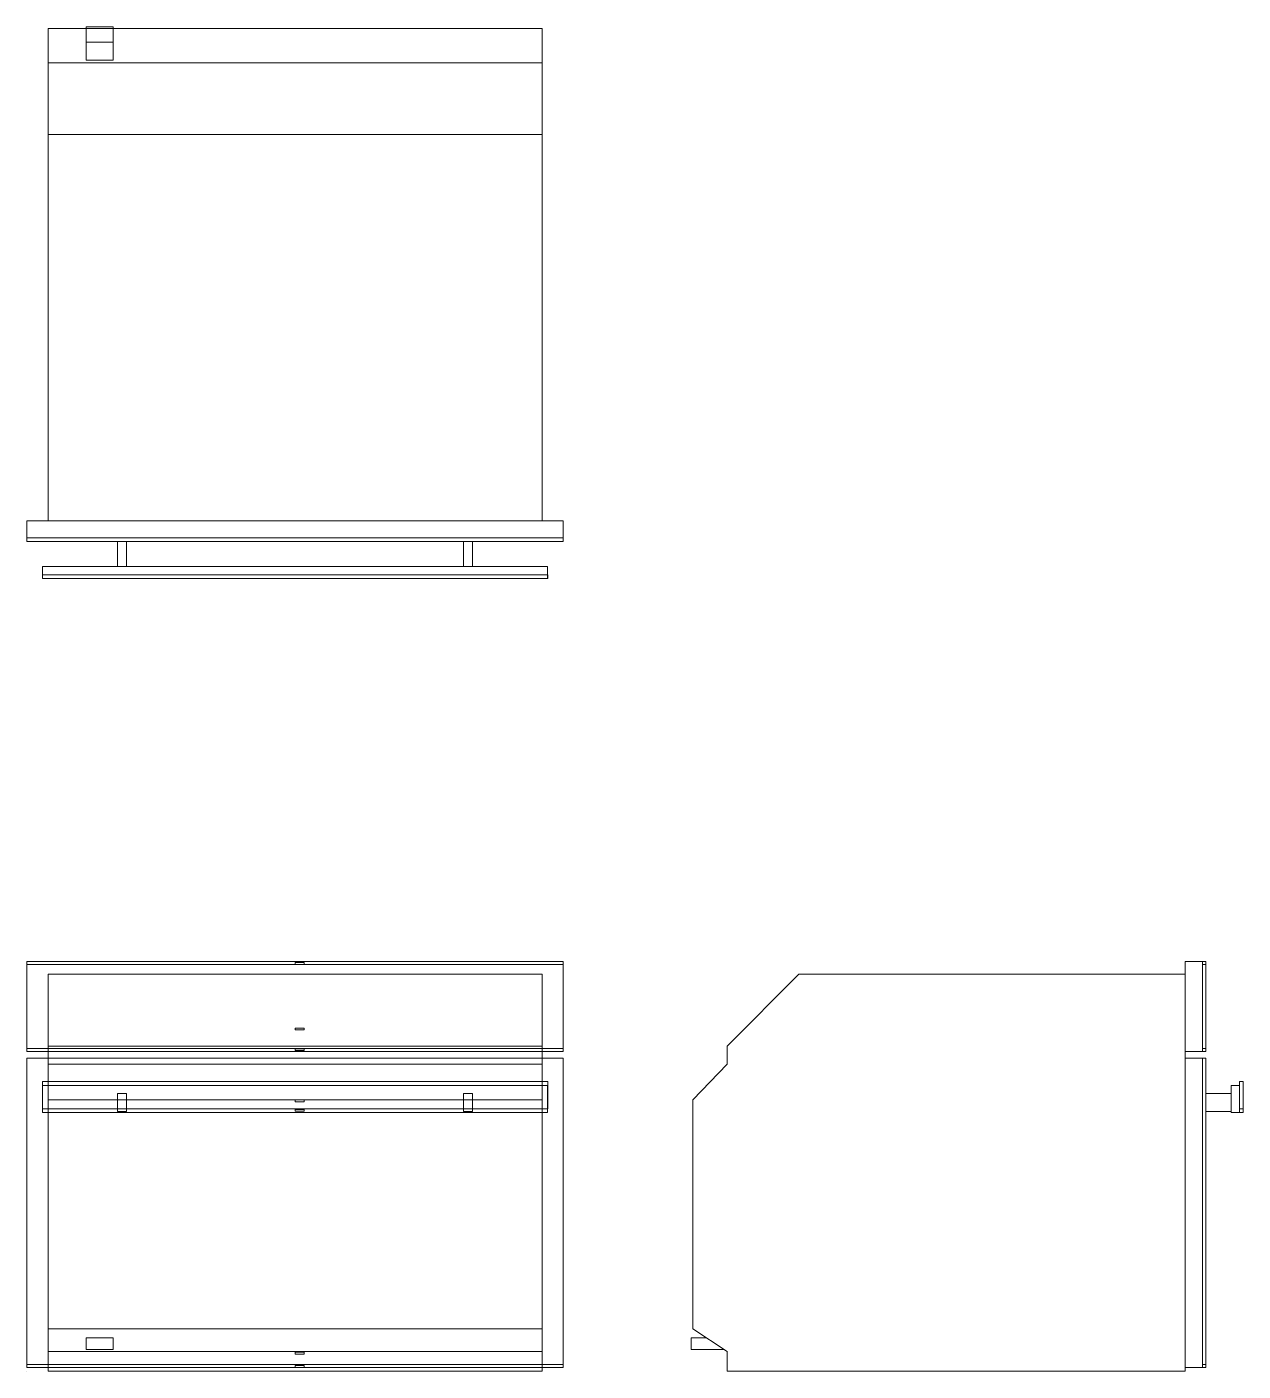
# Model space of a CAD drawing. Header units: millimetres. Extents: x 0 to 1354, y -2432 to -935.
import ezdxf

# ---------------------------------------------------------------- set-up
doc = ezdxf.new("R2010")
doc.units = ezdxf.units.MM

# ---------------------------------------------------------------- blocks, each defined once
blk = doc.blocks.new('A$C06C54A8D')
at = {"color": 0, "linetype": 'Continuous', "lineweight": 0}
for p, q in [((573.5, 0), (23.5, 0)), ((23.5, 0), (23.5, -38)), ((96, 2), (66, 2)), ((66, 2), (66, 0)), ((66, 0), (66, -15.2)), ((96, 0), (96, 2)), ((96, -15.2), (96, 0)), ((573.5, 0), (573.5, -38)), ((96, -15.2), (66, -15.2)), ((66, -15.2), (66, -34.96)), ((96, -34.96), (96, -15.2)), ((573.5, -38), (23.5, -38)), ((23.5, -38), (23.5, -118)), ((66, -34.96), (96, -34.96)), ((573.5, -38), (573.5, -118)), ((573.5, -118), (23.5, -118)), ((23.5, -118), (23.5, -548)), ((573.5, -118), (573.5, -548)), ((597, -548), (0, -548)), ((0, -548), (0, -567)), ((597, -567), (597, -548)), ((0, -567), (597, -567)), ((298.5, -567.001), (0, -567.001)), ((0, -567.001), (0, -567.002)), ((597, -567.002), (0, -567.002)), ((0, -567.002), (0, -571.002)), ((101, -567), (101, -567.001)), ((111, -567.001), (111, -567)), ((298.5, -567), (298.5, -567.002)), ((308.5, -567.001), (298.5, -567.001)), ((308.5, -567.002), (308.5, -567)), ((597, -567.001), (308.5, -567.001)), ((486, -567), (486, -567.001)), ((496, -567.001), (496, -567)), ((597, -567.002), (597, -567.001)), ((597, -571.002), (597, -567.002)), ((0, -571.001), (597, -571.001)), ((0, -571.002), (597, -571.002)), ((101, -571.001), (101, -571.002)), ((101, -571.002), (101, -598.999)), ((111, -571.002), (111, -571.001)), ((111, -598.999), (111, -571.002)), ((486, -571.001), (486, -571.002)), ((486, -571.002), (486, -598.999)), ((496, -571.002), (496, -571.001)), ((496, -598.999), (496, -571.002)), ((579.75, -608.3), (17.25, -608.3)), ((17.25, -608.3), (17.25, -612.3)), ((17.25, -612.3), (579.75, -612.3)), ((579.5, -598.999), (17.5, -598.999)), ((17.5, -598.999), (17.5, -608.299)), ((17.5, -608.299), (579.5, -608.299)), ((579.5, -608.301), (17.5, -608.301)), ((17.5, -608.301), (17.5, -612.3)), ((17.5, -612.3), (17.5, -612.301)), ((17.5, -612.301), (579.5, -612.301)), ((298.5, -608.299), (298.5, -608.3)), ((298.5, -608.3), (298.5, -608.301)), ((308.5, -608.3), (308.5, -608.299)), ((308.5, -608.301), (308.5, -608.3)), ((579.5, -608.299), (579.5, -598.999)), ((579.5, -612.3), (579.5, -608.301)), ((579.5, -612.301), (579.5, -612.3)), ((579.75, -612.3), (579.75, -608.3))]:
    blk.add_line(p, q, dxfattribs=at)
blk = doc.blocks.new('A$C51AB1ED8')
at = {"color": 0, "linetype": 'Continuous', "lineweight": 0, "extrusion": (0, 1, 0)}
for p, q in [((548, 456), (548, 356)), ((548, 456), (567, 456)), ((567, 456), (567, 356)), ((567, 455), (567.002, 455)), ((567.002, 453), (567, 453)), ((567.001, 452.75), (571.001, 452.75)), ((567.001, 452.75), (567.001, 359.25)), ((567.002, 456.049), (571.002, 456.049)), ((567.002, 456.049), (567.002, 452.799)), ((571.002, 452.799), (567.002, 452.799)), ((571.001, 452.75), (571.001, 359.25)), ((571.002, 456.049), (571.002, 452.799)), ((38, 362), (118, 442)), ((118, 442), (548, 442)), ((567, 382), (567.001, 382)), ((567.001, 380), (567, 380)), ((38, 342), (38, 362)), ((548, 356), (548, 348.5)), ((567, 356), (548, 356)), ((548, 348.5), (548, 4)), ((548, 348.5), (567, 348.5)), ((567, 359), (567.002, 359)), ((567.002, 357), (567, 357)), ((567, 348.5), (567, 4)), ((571.001, 359.25), (567.001, 359.25)), ((567.001, 348.5), (567.001, 7.25)), ((567.001, 348.5), (571.001, 348.5)), ((567.002, 359.249), (571.002, 359.249)), ((567.002, 359.249), (567.002, 355.999)), ((571.002, 355.999), (567.002, 355.999)), ((571.001, 348.5), (571.001, 7.25)), ((571.002, 359.249), (571.002, 355.999)), ((0, 302), (38, 342)), ((598.999, 318.1), (598.999, 287.9)), ((598.999, 318.1), (608.299, 318.1)), ((608.299, 318.1), (608.299, 287.9)), ((608.3, 322.6), (612.3, 322.6)), ((608.3, 322.6), (608.3, 292.1)), ((612.3, 322.6), (612.3, 292.1)), ((0, 47), (0, 302)), ((567, 309), (567.001, 309)), ((571.001, 309), (598.999, 309)), ((608.299, 302), (608.3, 302)), ((608.3, 300), (608.299, 300)), ((567.001, 289), (567, 289)), ((598.999, 289), (571.001, 289)), ((608.299, 287.9), (598.999, 287.9)), ((608.299, 291.5), (608.301, 291.5)), ((608.301, 289.5), (608.299, 289.5)), ((612.3, 292.1), (608.3, 292.1)), ((608.301, 292.099), (612.301, 292.099)), ((608.301, 292.099), (608.301, 287.899)), ((612.301, 287.899), (608.301, 287.899)), ((612.301, 292.099), (612.301, 287.899)), ((38, 22), (0, 47)), ((-2, 37), (15.2, 37)), ((-2, 37), (-2, 24)), ((34.96, 24), (-2, 24)), ((38, 0), (38, 22)), ((567, 21), (567.001, 21)), ((567.001, 19), (567, 19)), ((548, 4), (548, 0)), ((567, 4), (548, 4)), ((567, 6.2), (567.002, 6.2)), ((567.002, 4.2), (567, 4.2)), ((571.001, 7.25), (567.001, 7.25)), ((567.002, 7.24), (571.002, 7.24)), ((567.002, 7.24), (567.002, 3.99)), ((571.002, 3.99), (567.002, 3.99)), ((571.002, 7.24), (571.002, 3.99)), ((548, 0), (38, 0))]:
    blk.add_line(p, q, dxfattribs=at)
blk = doc.blocks.new('A$C3E5D6D2C')
at = {"color": 0, "linetype": 'Continuous', "lineweight": 0, "extrusion": (0, 1, 0)}
for p, q in [((0, 456), (597, 456)), ((0, 456), (0, 452.8)), ((0, 456), (597, 456)), ((597, 452.8), (0, 452.8)), ((0, 452.8), (0, 452.8)), ((0, 452.8), (597, 452.8)), ((0, 452.8), (0, 359.3)), ((308.5, 455), (298.5, 455)), ((298.5, 455), (298.5, 453)), ((298.5, 453), (308.5, 453)), ((308.5, 453), (308.5, 455)), ((597, 456), (597, 452.8)), ((597, 452.8), (597, 452.8)), ((597, 452.8), (597, 359.3)), ((573.5, 442), (23.5, 442)), ((23.5, 442), (23.5, 356)), ((573.5, 356), (573.5, 442)), ((298.5, 382), (298.5, 380)), ((308.5, 382), (298.5, 382)), ((298.5, 380), (308.5, 380)), ((308.5, 380), (308.5, 382)), ((573.5, 362), (23.5, 362)), ((0, 359.3), (0, 359.2)), ((597, 359.3), (0, 359.3)), ((0, 359.2), (597, 359.2)), ((0, 359.2), (0, 356)), ((597, 356), (0, 356)), ((597, 356), (0, 356)), ((0, 348.5), (0, 7.3)), ((0, 348.5), (597, 348.5)), ((23.5, 356), (23.5, 348.5)), ((23.5, 356), (23.5, 356)), ((23.5, 348.5), (23.5, 4)), ((308.5, 359), (298.5, 359)), ((298.5, 359), (298.5, 357)), ((298.5, 357), (308.5, 357)), ((308.5, 357), (308.5, 359)), ((573.5, 356), (573.5, 348.5)), ((573.5, 356), (573.5, 356)), ((573.5, 4), (573.5, 348.5)), ((597, 359.3), (597, 359.2)), ((597, 359.2), (597, 356)), ((597, 348.5), (597, 7.3)), ((573.5, 342), (23.5, 342)), ((17.3, 322.6), (579.8, 322.6)), ((17.3, 322.6), (17.3, 292.1)), ((17.5, 318.1), (17.5, 292.1)), ((17.5, 318.1), (579.5, 318.1)), ((579.5, 318.1), (579.5, 292.1)), ((579.8, 322.6), (579.8, 292.1)), ((298.5, 302), (23.5, 302)), ((101, 289), (101, 309)), ((101, 309), (111, 309)), ((111, 309), (111, 289)), ((298.5, 302), (298.5, 300)), ((308.5, 302), (298.5, 302)), ((298.5, 300), (308.5, 300)), ((573.5, 302), (308.5, 302)), ((308.5, 300), (308.5, 302)), ((486, 289), (486, 309)), ((486, 309), (496, 309)), ((496, 309), (496, 289)), ((579.8, 292.1), (17.3, 292.1)), ((17.5, 292.1), (579.5, 292.1)), ((17.5, 292.1), (17.5, 287.9)), ((17.5, 292.1), (17.5, 292.1)), ((579.5, 287.9), (17.5, 287.9)), ((579.5, 287.9), (17.5, 287.9)), ((111, 289), (101, 289)), ((308.5, 291.5), (298.5, 291.5)), ((298.5, 291.5), (298.5, 289.5)), ((298.5, 289.5), (308.5, 289.5)), ((308.5, 289.5), (308.5, 291.5)), ((496, 289), (486, 289)), ((579.5, 292.1), (579.5, 287.9)), ((579.5, 292.1), (579.5, 292.1)), ((573.5, 47), (23.5, 47)), ((96, 37), (66, 37)), ((66, 37), (66, 24)), ((96, 24), (96, 37)), ((573.5, 22), (23.5, 22)), ((66, 24), (96, 24)), ((298.5, 21), (298.5, 19)), ((308.5, 21), (298.5, 21)), ((298.5, 19), (308.5, 19)), ((308.5, 19), (308.5, 21)), ((0, 7.3), (0, 7.2)), ((597, 7.3), (0, 7.3)), ((0, 7.2), (597, 7.2)), ((0, 7.2), (0, 4)), ((597, 4), (0, 4)), ((597, 4), (0, 4)), ((0, 0), (0, 0)), ((0, 0), (0, 0)), ((0, 0), (0, 0)), ((0, 0), (0, 0)), ((0, 0), (0, 0)), ((0, 0), (0, 0)), ((0, 0), (0, 0)), ((0, 0), (0, 0)), ((0, 0), (0, 0)), ((0, 0), (0, 0)), ((0, 0), (0, 0)), ((0, 0), (0, 0)), ((0, 0), (0, 0)), ((0, 0), (0, 0)), ((0, 0), (0, 0)), ((0, 0), (0, 0)), ((0, 0), (0, 0)), ((23.5, 4), (23.5, 0)), ((23.5, 4), (23.5, 4)), ((573.5, 0), (23.5, 0)), ((308.5, 6.2), (298.5, 6.2)), ((298.5, 6.2), (298.5, 4.2)), ((298.5, 4.2), (308.5, 4.2)), ((308.5, 4.2), (308.5, 6.2)), ((573.5, 4), (573.5, 0)), ((573.5, 4), (573.5, 4)), ((597, 7.3), (597, 7.2)), ((597, 7.2), (597, 4)), ((0, 0), (0, 0)), ((0, 0), (0, 0))]:
    blk.add_line(p, q, dxfattribs=at)
at = {"color": 0, "linetype": 'Continuous', "lineweight": 0}
blk.add_circle((0, 0), 0.0002, dxfattribs=at)

msp = doc.modelspace()

# ---------------------------------------------------------------- block references
for name, p in [('A$C06C54A8D', (0, -936.6, 456)), ('A$C3E5D6D2C', (0, -2431.7, 456)), ('A$C51AB1ED8', (741.4, -2431.7, 456))]:
    msp.add_blockref(name, p)

doc.saveas('drawing.dxf')
